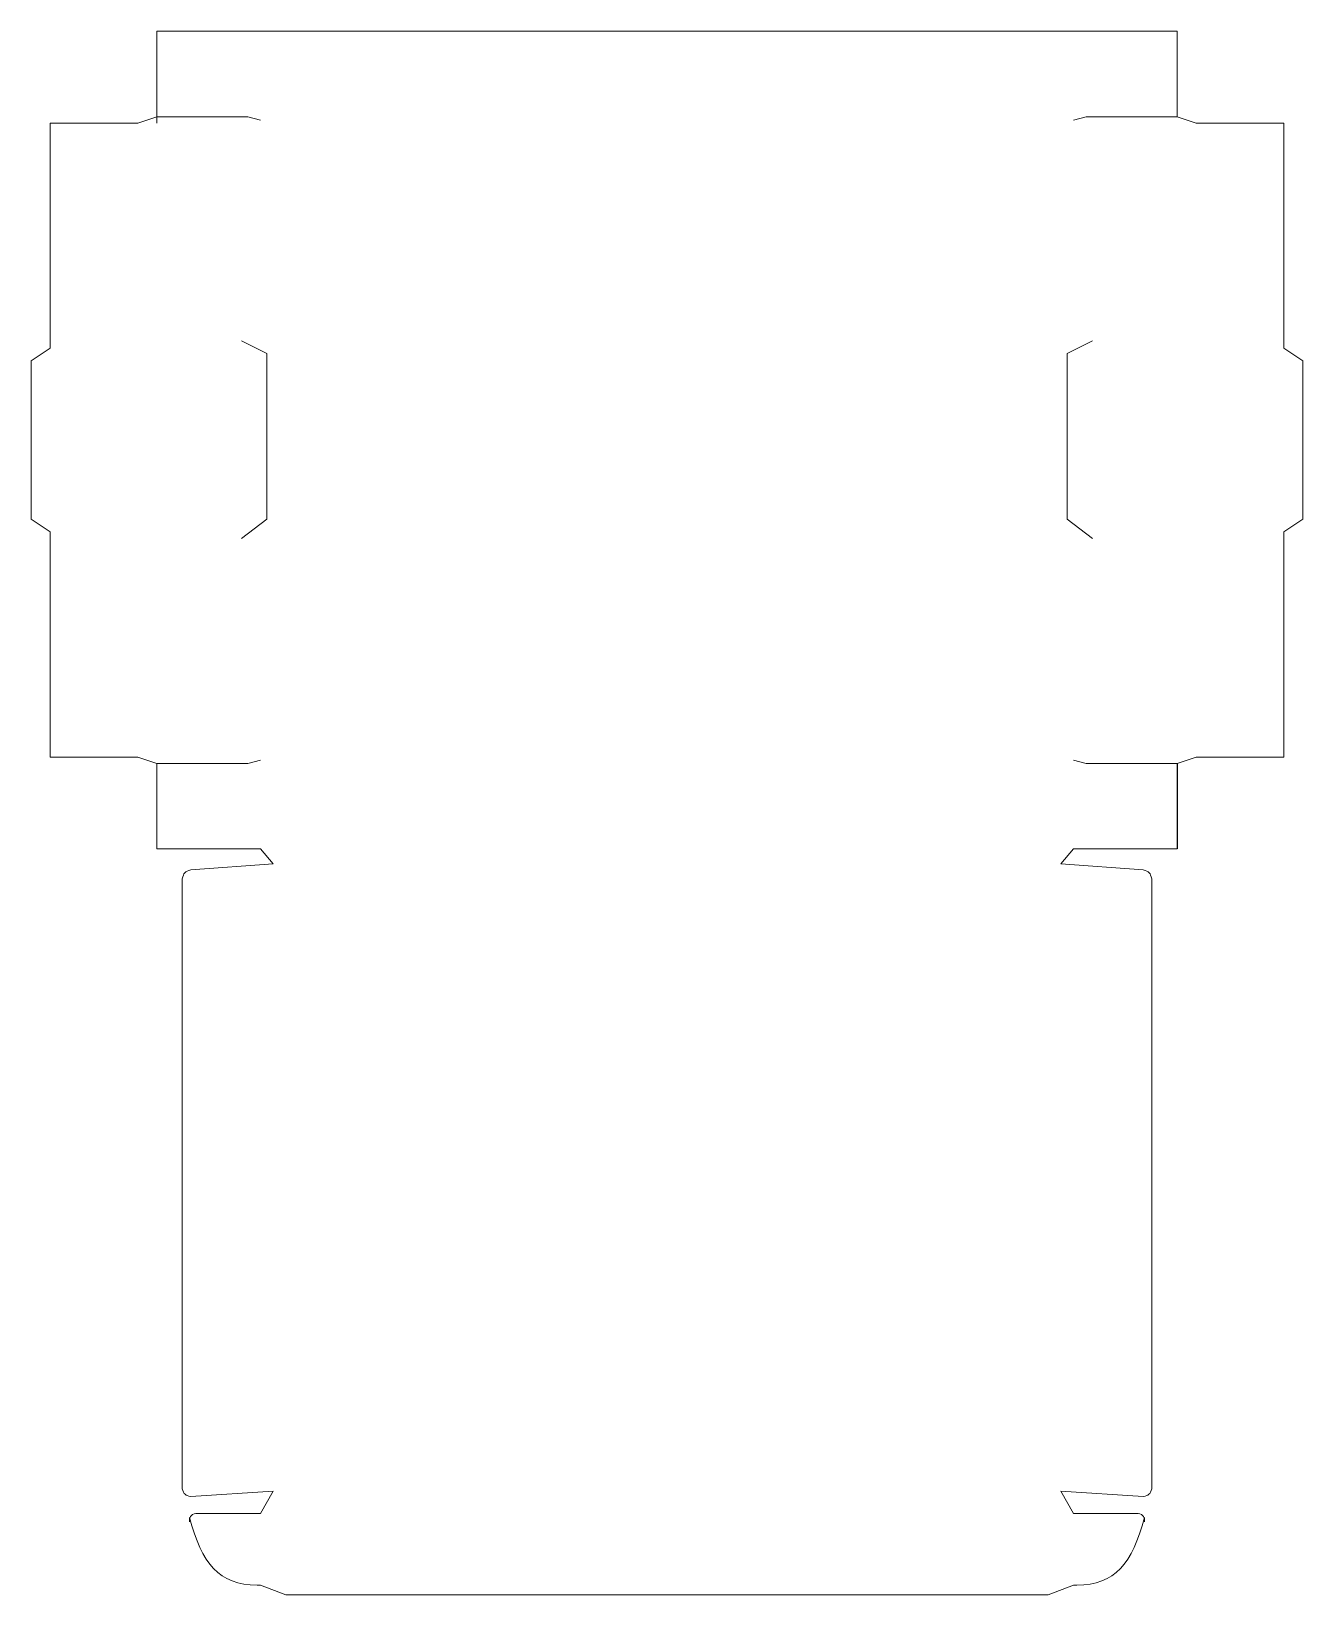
# Model space of a CAD drawing. Header units: millimetres. Extents: x -501 to 94, y -314 to 417.
import ezdxf

# ---------------------------------------------------------------- set-up
doc = ezdxf.new("R2010")
doc.units = ezdxf.units.MM
doc.layers.add('PDF _Геометрия', color=1, linetype='Continuous')

msp = doc.modelspace()

# ---------------------------------------------------------------- linework, layer by layer
msp.add_line((35.27, 74.36), (35.27, 34.36))
at = {"layer": 'PDF _Геометрия', "color": 0, "lineweight": 20}
msp.add_line((-441.77, 373.62), (-441.77, 416.58), dxfattribs=at)
for points in [[(19.47, 24.62), (-19.06, 27.45), (-13.13, 34.36), (35.27, 34.36), (35.27, 74.36), (44.15, 77.32), (85.14, 77.32), (85.14, 182.51), (94.03, 188.43), (94.03, 262.51), (85.14, 268.43), (85.14, 373.62), (44.15, 373.62), (35.27, 376.58), (35.27, 416.58), (-441.77, 416.58)], [(-441.77, 376.58), (-450.66, 373.62), (-491.65, 373.62), (-491.65, 268.43), (-500.54, 262.51), (-500.54, 188.43), (-491.65, 182.51), (-491.65, 77.32), (-450.66, 77.32), (-441.77, 74.36), (-441.77, 34.36), (-393.38, 34.36), (-387.45, 27.45), (-425.98, 24.62)], [(-441.77, 376.58), (-399.3, 376.58), (-393.38, 375.1)], [(-13.13, 375.1), (-7.2, 376.58), (35.27, 376.58)], [(-402.27, 271.89), (-390.41, 265.96), (-390.41, 188.43), (-402.27, 179.54)], [(-4.24, 271.89), (-16.09, 265.96), (-16.09, 188.43), (-4.24, 179.54)], [(-393.38, 75.84), (-399.3, 74.36), (-441.77, 74.36)], [(-13.13, 75.84), (-7.2, 74.36), (35.27, 74.36)], [(-429.92, 20.38), (-429.92, -264.75)], [(23.41, 20.38), (23.41, -264.75)], [(-422.61, -276.26), (-393.38, -276.26), (-387.45, -265.89), (-425.98, -268.44)], [(19.47, -268.44), (-19.06, -265.89), (-13.13, -276.26), (16.1, -276.26)], [(-426.56, -278.23), (-426.56, -280.21)], [(20.06, -280.21), (20.06, -278.23)], [(-11.55, -309.84), (-13.13, -309.84), (-24.98, -314.28), (-381.52, -314.28), (-393.38, -309.84), (-394.96, -309.84)]]:
    msp.add_lwpolyline(points, dxfattribs=at)
for points in [[(-429.92, 20.38), (-429.27, 23.2), (-428.75, 23.77), (-425.98, 24.62)], [(19.47, 24.62), (22.24, 23.77), (22.77, 23.2), (23.41, 20.38)], [(-425.98, -268.44), (-428.61, -267.82), (-429.14, -267.33), (-429.92, -264.75)], [(23.41, -264.75), (22.63, -267.33), (22.1, -267.82), (19.47, -268.44)], [(-426.56, -280.21), (-426.56, -277.42), (-425.4, -276.26), (-422.61, -276.26)], [(16.1, -276.26), (18.9, -276.26), (20.06, -277.42), (20.06, -280.21)], [(-426.56, -278.23), (-420.78, -299.82), (-412.83, -309.53), (-394.96, -309.84)], [(20.06, -278.23), (14.27, -299.82), (6.33, -309.53), (-11.55, -309.84)]]:
    msp.add_open_spline(points, degree=3, dxfattribs=at)

doc.saveas('drawing.dxf')
